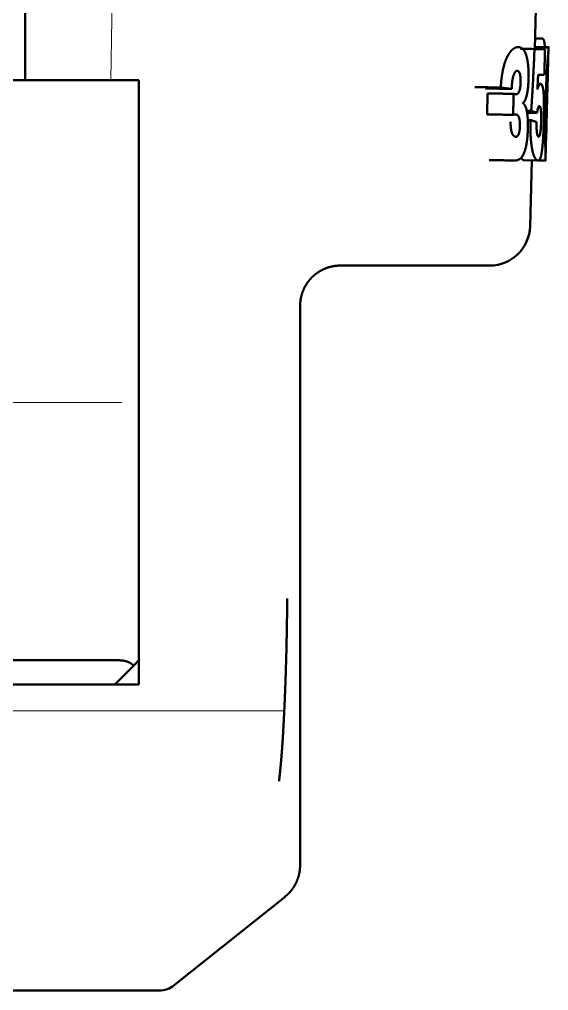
# Paper-space layout 'Layout1' of a CAD drawing. Header units: millimetres. Extents: x 0 to 420, y 0 to 297.
# Drawn here: x 56.15 to 69.28, y 109.82 to 133.93 of the extents above; entities that cross this region are included whole.
import ezdxf

# ---------------------------------------------------------------- set-up
doc = ezdxf.new("R2010")
doc.units = ezdxf.units.MM
doc.layers.add('170', color=7, linetype='Continuous', true_color=0xffffff)

psp = doc.layouts.get("Layout1")

# ---------------------------------------------------------------- linework, layer by layer
at = {"layer": '170', "color": 155, "linetype": 'Continuous', "lineweight": 13}
for p, q in [((58.415, 132.419), (58.624, 145.219)), ((69.281, 133.24), (68.936, 133.246)), ((38.696, 116.763), (62.721, 116.763))]:
    psp.add_line(p, q, dxfattribs=at)
at = {"layer": '170', "color": 155, "linetype": 'Continuous', "lineweight": 50}
for p, q in [((56.292, 142.419), (56.292, 132.419)), ((68.937, 133.197), (68.985, 135.014)), ((69.137, 133.455), (68.944, 133.458)), ((68.859, 133.198), (68.584, 133.198)), ((68.931, 133.192), (68.613, 133.198)), ((69.193, 133.192), (68.859, 133.198)), ((68.931, 133.192), (69.193, 133.192)), ((69.274, 133.226), (68.938, 133.232)), ((69.28, 133.244), (68.939, 133.25)), ((69.265, 132.593), (69.281, 133.228)), ((69.273, 133.226), (69.28, 133.244)), ((58.117, 132.419), (56.416, 132.419)), ((69.022, 132.555), (69.176, 132.555)), ((68.097, 132.238), (68.367, 132.204)), ((69.092, 132.327), (69.01, 132.328)), ((67.761, 131.572), (67.762, 132.093)), ((68.851, 131.658), (68.739, 131.66)), ((68.995, 131.607), (68.747, 131.612)), ((68.836, 131.43), (68.764, 131.432)), ((69.208, 130.443), (69.225, 131.082)), ((69.208, 130.446), (69.231, 130.445)), ((68.647, 130.433), (69.036, 130.426)), ((68.822, 128.792), (68.865, 130.429)), ((69.025, 130.429), (69.213, 130.426)), ((58.984, 117.888), (59.115, 118.019)), ((59.991, 109.95), (62.74, 112.149))]:
    psp.add_line(p, q, dxfattribs=at)
at = {"layer": '170', "color": 5, "linetype": 'Continuous', "lineweight": 13}
psp.add_line((53.215, 124.419), (58.688, 124.419), dxfattribs=at)
at = {"layer": '170', "color": 155, "linetype": 'Continuous', "lineweight": 50}
for centre, radius, end in [((67.822, 128.819), 1, 358.5), ((59.616, 110.419), 0.6, 308.6598)]:
    psp.add_arc(centre, radius, 270, end, dxfattribs=at)
for points, knots in [([(69.133, 133.455), (69.149, 133.445), (69.156, 133.433), (69.163, 133.416), (69.167, 133.405), (69.17, 133.394), (69.173, 133.38), (69.176, 133.366), (69.178, 133.35), (69.181, 133.333), (69.183, 133.315), (69.185, 133.295), (69.191, 133.235)], [0, 0, 0.079623, 0.14014, 0.219288, 0.266561, 0.318877, 0.376146, 0.438596, 0.506201, 0.579202, 0.657946, 0.742274, 1, 1]), ([(68.523, 133.244), (68.491, 133.241), (68.459, 133.23), (68.426, 133.213), (68.392, 133.188), (68.375, 133.173), (68.358, 133.156), (68.341, 133.137), (68.324, 133.116), (68.291, 133.067), (68.258, 133.008), (68.242, 132.974), (68.226, 132.938), (68.212, 132.9), (68.197, 132.859), (68.184, 132.816), (68.171, 132.771), (68.165, 132.748), (68.159, 132.724), (68.154, 132.7), (68.148, 132.675), (68.129, 132.572), (68.113, 132.465), (68.107, 132.409), (68.103, 132.352), (68.099, 132.295), (68.097, 132.238)], [0, 0, 0.027456, 0.056653, 0.088633, 0.124329, 0.143835, 0.164609, 0.186732, 0.210174, 0.261251, 0.318987, 0.350829, 0.384587, 0.41998, 0.456987, 0.495588, 0.535821, 0.55656, 0.577707, 0.599301, 0.621226, 0.711057, 0.804425, 0.852562, 0.901406, 0.950568, 1, 1]), ([(68.783, 132.435), (68.785, 132.535), (68.783, 132.633), (68.782, 132.657), (68.781, 132.681), (68.78, 132.704), (68.779, 132.727), (68.775, 132.772), (68.771, 132.815), (68.769, 132.836), (68.766, 132.856), (68.763, 132.876), (68.76, 132.895), (68.754, 132.932), (68.747, 132.967), (68.739, 132.999), (68.731, 133.029), (68.722, 133.056), (68.713, 133.081), (68.693, 133.124), (68.672, 133.159), (68.661, 133.174), (68.649, 133.187), (68.638, 133.199), (68.626, 133.209), (68.576, 133.236), (68.523, 133.244)], [0, 0, 0.108481, 0.21472, 0.240939, 0.266952, 0.29255, 0.317655, 0.366386, 0.413169, 0.435841, 0.458059, 0.479839, 0.501092, 0.541722, 0.579906, 0.615818, 0.649553, 0.680936, 0.709863, 0.761316, 0.805862, 0.82608, 0.845097, 0.862994, 0.879953, 0.941515, 1, 1]), ([(68.931, 133.192), (68.916, 132.806), (68.897, 132.422), (68.892, 132.326), (68.886, 132.23), (68.881, 132.135), (68.875, 132.039), (68.863, 131.849), (68.851, 131.658)], [0, 0, 0.251707, 0.502192, 0.564623, 0.626986, 0.6893, 0.751564, 0.875936, 1, 1]), ([(69.279, 133.191), (69.277, 133.159), (69.274, 133.118), (69.27, 133.069), (69.269, 133.055), (69.266, 133.025), (69.265, 133.01), (69.26, 132.942), (69.254, 132.866), (69.251, 132.825), (69.248, 132.783), (69.247, 132.761), (69.246, 132.738), (69.244, 132.715), (69.243, 132.692), (69.237, 132.595), (69.231, 132.494), (69.229, 132.442), (69.226, 132.388), (69.224, 132.334), (69.221, 132.28), (69.217, 132.17), (69.213, 132.06), (69.209, 131.948), (69.206, 131.836), (69.205, 131.78), (69.204, 131.724), (69.202, 131.668), (69.201, 131.612), (69.199, 131.502), (69.198, 131.393), (69.198, 131.339), (69.197, 131.285), (69.197, 131.232), (69.197, 131.18), (69.197, 131.078), (69.198, 130.981), (69.198, 130.935), (69.199, 130.89), (69.199, 130.869), (69.199, 130.847), (69.2, 130.806), (69.202, 130.73), (69.203, 130.662), (69.205, 130.603), (69.206, 130.553), (69.208, 130.512), (69.208, 130.479)], [0, 0, 0.011999, 0.027088, 0.045387, 0.050501, 0.061416, 0.06721, 0.092239, 0.12016, 0.135189, 0.150938, 0.159088, 0.167417, 0.175932, 0.184587, 0.220289, 0.257628, 0.276872, 0.296487, 0.316389, 0.336437, 0.376807, 0.417551, 0.458633, 0.500014, 0.520778, 0.54148, 0.56207, 0.582549, 0.623182, 0.663336, 0.683222, 0.702978, 0.7226, 0.741956, 0.77937, 0.814899, 0.831926, 0.848443, 0.856504, 0.86439, 0.879572, 0.907618, 0.932559, 0.954389, 0.972827, 0.987985, 1, 1]), ([(69.28, 133.244), (69.281, 133.243), (69.281, 133.239), (69.281, 133.232), (69.281, 133.222), (69.28, 133.208), (69.279, 133.191)], [0, 0, 0.029585, 0.104488, 0.236165, 0.426247, 0.680191, 1, 1]), ([(68.367, 132.204), (68.37, 132.291), (68.378, 132.375), (68.38, 132.396), (68.383, 132.417), (68.386, 132.436), (68.39, 132.456), (68.394, 132.474), (68.398, 132.492), (68.402, 132.51), (68.407, 132.526), (68.417, 132.555), (68.428, 132.581), (68.434, 132.592), (68.44, 132.603), (68.445, 132.612), (68.451, 132.621), (68.463, 132.635), (68.476, 132.645), (68.488, 132.652), (68.5, 132.654)], [0, 0, 0.176373, 0.348992, 0.391537, 0.433563, 0.474621, 0.514534, 0.553261, 0.590765, 0.627056, 0.661717, 0.725136, 0.78163, 0.807567, 0.831831, 0.85445, 0.875517, 0.913467, 0.946345, 0.974746, 1, 1]), ([(68.5, 132.654), (68.518, 132.651), (68.535, 132.639), (68.543, 132.631), (68.551, 132.619), (68.559, 132.605), (68.566, 132.588), (68.569, 132.578), (68.572, 132.567), (68.574, 132.555), (68.577, 132.542), (68.581, 132.515), (68.584, 132.486), (68.586, 132.455), (68.587, 132.423), (68.588, 132.39), (68.587, 132.357)], [0, 0, 0.054829, 0.116267, 0.152469, 0.194214, 0.242535, 0.298935, 0.330844, 0.365178, 0.401584, 0.440024, 0.523059, 0.612232, 0.705182, 0.801528, 0.900234, 1, 1]), ([(58.863, 132.419), (58.816, 132.419), (58.717, 132.419), (58.614, 132.419), (58.536, 132.419), (58.485, 132.419), (58.409, 132.419), (58.337, 132.419), (58.291, 132.419), (58.269, 132.419), (58.187, 132.419), (58.117, 132.419)], [0, 0, 0.063615, 0.196209, 0.334584, 0.438403, 0.507355, 0.608793, 0.705364, 0.76702, 0.796868, 0.906405, 1, 1]), ([(68.642, 131.853), (68.656, 131.862), (68.669, 131.874), (68.681, 131.892), (68.693, 131.913), (68.699, 131.925), (68.705, 131.938), (68.711, 131.952), (68.717, 131.967), (68.727, 132), (68.737, 132.036), (68.742, 132.056), (68.746, 132.077), (68.751, 132.099), (68.755, 132.121), (68.762, 132.168), (68.768, 132.218), (68.771, 132.244), (68.774, 132.27), (68.776, 132.297), (68.778, 132.324), (68.781, 132.379), (68.783, 132.435)], [0, 0, 0.025964, 0.055839, 0.090423, 0.130186, 0.152189, 0.175623, 0.200356, 0.226349, 0.282344, 0.344071, 0.377262, 0.412096, 0.448394, 0.485808, 0.563554, 0.645312, 0.687745, 0.731142, 0.775104, 0.819381, 0.90897, 1, 1]), ([(69.003, 132.193), (69.006, 132.25), (69.01, 132.308), (69.013, 132.369), (69.016, 132.43), (69.019, 132.492), (69.022, 132.555)], [0, 0, 0.157695, 0.315854, 0.485542, 0.65588, 0.827549, 1, 1]), ([(69.258, 132.362), (69.261, 132.487), (69.262, 132.515), (69.263, 132.541), (69.264, 132.565), (69.264, 132.586), (69.265, 132.594)], [0, 0, 0.539571, 0.660223, 0.77144, 0.872283, 0.961953, 1, 1]), ([(68.097, 132.238), (68.045, 132.239), (67.651, 132.246), (67.448, 132.249)], [0, 0, 0.080249, 0.686597, 1, 1]), ([(68.367, 132.204), (68.316, 132.205), (68.116, 132.209), (67.814, 132.215), (67.712, 132.217)], [0, 0, 0.076796, 0.382115, 0.84371, 1, 1]), ([(68.587, 132.357), (68.586, 132.325), (68.583, 132.293), (68.582, 132.278), (68.58, 132.262), (68.578, 132.248), (68.576, 132.233), (68.573, 132.22), (68.571, 132.206), (68.568, 132.193), (68.565, 132.181), (68.558, 132.159), (68.551, 132.139), (68.547, 132.13), (68.543, 132.122), (68.539, 132.115), (68.535, 132.108), (68.527, 132.097), (68.518, 132.088), (68.501, 132.076), (68.483, 132.073)], [0, 0, 0.100189, 0.198147, 0.24645, 0.293974, 0.340244, 0.385213, 0.428924, 0.471361, 0.512451, 0.551791, 0.624335, 0.689252, 0.718953, 0.746703, 0.77253, 0.796652, 0.840312, 0.878878, 0.943733, 1, 1]), ([(69.02, 130.426), (69.036, 130.43), (69.051, 130.442), (69.065, 130.463), (69.079, 130.493), (69.082, 130.502), (69.085, 130.512), (69.089, 130.523), (69.092, 130.534), (69.098, 130.558), (69.104, 130.586), (69.109, 130.616), (69.114, 130.65), (69.117, 130.668), (69.12, 130.687), (69.122, 130.706), (69.124, 130.726), (69.133, 130.813), (69.141, 130.912), (69.143, 130.938), (69.144, 130.965), (69.146, 130.992), (69.148, 131.02), (69.151, 131.076), (69.153, 131.134), (69.155, 131.164), (69.156, 131.194), (69.157, 131.224), (69.158, 131.254), (69.16, 131.315), (69.162, 131.375), (69.163, 131.436), (69.165, 131.497), (69.166, 131.557), (69.167, 131.617), (69.167, 131.733), (69.167, 131.844), (69.167, 131.871), (69.166, 131.897), (69.166, 131.923), (69.165, 131.947), (69.163, 131.995), (69.161, 132.039), (69.16, 132.061), (69.159, 132.081), (69.157, 132.101), (69.156, 132.119), (69.153, 132.154), (69.149, 132.185), (69.144, 132.213), (69.14, 132.237), (69.137, 132.248), (69.135, 132.259), (69.132, 132.268), (69.129, 132.276), (69.123, 132.291), (69.117, 132.303), (69.111, 132.312), (69.104, 132.32), (69.097, 132.324), (69.089, 132.327), (69.082, 132.327), (69.074, 132.325), (69.065, 132.321), (69.057, 132.314), (69.048, 132.304), (69.039, 132.29), (69.03, 132.273), (69.021, 132.251), (69.012, 132.225), (69.003, 132.193)], [0, 0, 0.007747, 0.016853, 0.028757, 0.044434, 0.049036, 0.053931, 0.059104, 0.064563, 0.076405, 0.089555, 0.104106, 0.120152, 0.128759, 0.137708, 0.146957, 0.156511, 0.197767, 0.244266, 0.256729, 0.269418, 0.282285, 0.295334, 0.321977, 0.349319, 0.363246, 0.377342, 0.391568, 0.405838, 0.434368, 0.462904, 0.491453, 0.520019, 0.548597, 0.576881, 0.631585, 0.68365, 0.696241, 0.708624, 0.720696, 0.732408, 0.754772, 0.775748, 0.785715, 0.795335, 0.804604, 0.813504, 0.830017, 0.844806, 0.857983, 0.869673, 0.874976, 0.879917, 0.884483, 0.888708, 0.896171, 0.902485, 0.907858, 0.91247, 0.916509, 0.920209, 0.923845, 0.927715, 0.932093, 0.937224, 0.943409, 0.950961, 0.960218, 0.97136, 0.984517, 1, 1]), ([(69.23, 131.308), (69.233, 131.437), (69.236, 131.568), (69.239, 131.701), (69.241, 131.768), (69.245, 131.902), (69.246, 131.969), (69.25, 132.102), (69.254, 132.234), (69.258, 132.362)], [0, 0, 0.121814, 0.246426, 0.372876, 0.436367, 0.563331, 0.626794, 0.753419, 0.878213, 1, 1]), ([(68.414, 132.081), (68.366, 132.082), (67.965, 132.09), (67.762, 132.093)], [0, 0, 0.07422, 0.688953, 1, 1]), ([(68.483, 132.073), (68.466, 132.073), (68.449, 132.073), (68.44, 132.074), (68.432, 132.076), (68.423, 132.078), (68.414, 132.081)], [0, 0, 0.242377, 0.487756, 0.611829, 0.737255, 0.864778, 1, 1]), ([(68.443, 130.426), (68.479, 130.428), (68.516, 130.437), (68.552, 130.454), (68.586, 130.48), (68.619, 130.517), (68.627, 130.528), (68.635, 130.541), (68.643, 130.554), (68.651, 130.568), (68.666, 130.6), (68.681, 130.636), (68.688, 130.655), (68.695, 130.676), (68.702, 130.698), (68.708, 130.721), (68.72, 130.77), (68.731, 130.824), (68.736, 130.852), (68.741, 130.882), (68.743, 130.898), (68.745, 130.914), (68.747, 130.93), (68.749, 130.946), (68.756, 131.011), (68.761, 131.08), (68.763, 131.115), (68.765, 131.15), (68.767, 131.185), (68.768, 131.221), (68.768, 131.256), (68.769, 131.291), (68.769, 131.327), (68.768, 131.362), (68.766, 131.43), (68.762, 131.495), (68.759, 131.526), (68.756, 131.556), (68.753, 131.585), (68.749, 131.612), (68.744, 131.638), (68.739, 131.663), (68.734, 131.685), (68.729, 131.707), (68.717, 131.745), (68.703, 131.777), (68.696, 131.791), (68.689, 131.803), (68.682, 131.814), (68.674, 131.824), (68.659, 131.841), (68.642, 131.853)], [0, 0, 0.021994, 0.045937, 0.070778, 0.097898, 0.129133, 0.137847, 0.147011, 0.156681, 0.166888, 0.188873, 0.213062, 0.226061, 0.239714, 0.254075, 0.26908, 0.300858, 0.335199, 0.353428, 0.372411, 0.382203, 0.39214, 0.402172, 0.412298, 0.453713, 0.496566, 0.518532, 0.540711, 0.562886, 0.585041, 0.607177, 0.629291, 0.651409, 0.673361, 0.716002, 0.756877, 0.776608, 0.795605, 0.813693, 0.830921, 0.847315, 0.862918, 0.877659, 0.89146, 0.916347, 0.938026, 0.947792, 0.956863, 0.965271, 0.973089, 0.987275, 1, 1]), ([(68.995, 131.607), (68.976, 131.615), (68.956, 131.623), (68.935, 131.63), (68.914, 131.638), (68.883, 131.648), (68.851, 131.658)], [0, 0, 0.133834, 0.272812, 0.416955, 0.566305, 0.778285, 1, 1]), ([(69.056, 131.779), (69.064, 131.776), (69.071, 131.765), (69.074, 131.757), (69.078, 131.747), (69.081, 131.736), (69.084, 131.722), (69.086, 131.707), (69.089, 131.69), (69.091, 131.671), (69.093, 131.65), (69.094, 131.627), (69.095, 131.602), (69.096, 131.576), (69.097, 131.549), (69.097, 131.52), (69.098, 131.491), (69.097, 131.462), (69.097, 131.433), (69.097, 131.403), (69.096, 131.373), (69.095, 131.343), (69.094, 131.314), (69.092, 131.285), (69.09, 131.256), (69.089, 131.228), (69.086, 131.202), (69.084, 131.176), (69.081, 131.153), (69.078, 131.131), (69.075, 131.111), (69.072, 131.093), (69.069, 131.077), (69.065, 131.063), (69.061, 131.051), (69.054, 131.033), (69.046, 131.022), (69.038, 131.017), (69.03, 131.017), (69.026, 131.019), (69.022, 131.023), (69.018, 131.028), (69.014, 131.035), (69.01, 131.043), (69.006, 131.054), (69.003, 131.066), (68.999, 131.08), (68.996, 131.097), (68.993, 131.115), (68.99, 131.136), (68.988, 131.159), (68.986, 131.183), (68.984, 131.209), (68.983, 131.236), (68.982, 131.264), (68.981, 131.293), (68.981, 131.323), (68.981, 131.352), (68.982, 131.382)], [0, 0, 0.007385, 0.018577, 0.026044, 0.034826, 0.044971, 0.056557, 0.069736, 0.084581, 0.101049, 0.119147, 0.139026, 0.160401, 0.182819, 0.206133, 0.23031, 0.255061, 0.280104, 0.305432, 0.331065, 0.356737, 0.382175, 0.407363, 0.432287, 0.456921, 0.480862, 0.503715, 0.525492, 0.546058, 0.565071, 0.58237, 0.598046, 0.61207, 0.624345, 0.634961, 0.651731, 0.663381, 0.671359, 0.678229, 0.682178, 0.686797, 0.692304, 0.69893, 0.706884, 0.716346, 0.727383, 0.740037, 0.754413, 0.770654, 0.7886, 0.807996, 0.828852, 0.851176, 0.874597, 0.898703, 0.923466, 0.94874, 0.97428, 1, 1]), ([(68.995, 131.607), (69.002, 131.649), (69.009, 131.686), (69.013, 131.702), (69.017, 131.717), (69.021, 131.73), (69.025, 131.742), (69.029, 131.751), (69.033, 131.759), (69.037, 131.766), (69.041, 131.771), (69.048, 131.777), (69.056, 131.779)], [0, 0, 0.223703, 0.421314, 0.510417, 0.592232, 0.665345, 0.729197, 0.784201, 0.831343, 0.871666, 0.905753, 0.958772, 1, 1]), ([(68.401, 131.56), (68.412, 131.563), (68.424, 131.566), (68.446, 131.568), (68.467, 131.569)], [0, 0, 0.186048, 0.366729, 0.686904, 1, 1]), ([(68.467, 131.569), (68.486, 131.566), (68.505, 131.558), (68.515, 131.55), (68.523, 131.54), (68.528, 131.534), (68.532, 131.527), (68.536, 131.52), (68.54, 131.512), (68.544, 131.502), (68.548, 131.492), (68.551, 131.481), (68.554, 131.469), (68.56, 131.442), (68.564, 131.413), (68.566, 131.397), (68.568, 131.381), (68.569, 131.364), (68.57, 131.347), (68.572, 131.312), (68.571, 131.275)], [0, 0, 0.058405, 0.119809, 0.154525, 0.193832, 0.215836, 0.239526, 0.264954, 0.292295, 0.321803, 0.353769, 0.388397, 0.425381, 0.505296, 0.593311, 0.640216, 0.688451, 0.737733, 0.78814, 0.892541, 1, 1]), ([(68.836, 131.43), (68.833, 131.317), (68.832, 131.206), (68.833, 131.15), (68.834, 131.096), (68.836, 131.042), (68.839, 130.989), (68.843, 130.938), (68.848, 130.889), (68.85, 130.865), (68.853, 130.842), (68.855, 130.819), (68.858, 130.797), (68.871, 130.715), (68.886, 130.645), (68.89, 130.629), (68.895, 130.614), (68.899, 130.6), (68.903, 130.587), (68.911, 130.562), (68.92, 130.54), (68.928, 130.52), (68.937, 130.503), (68.946, 130.487), (68.954, 130.474), (68.988, 130.437), (69.02, 130.426)], [0, 0, 0.107052, 0.212663, 0.264872, 0.316653, 0.367961, 0.418065, 0.466339, 0.512807, 0.535379, 0.557511, 0.579225, 0.600444, 0.678801, 0.746478, 0.761782, 0.776427, 0.790369, 0.803637, 0.828272, 0.850616, 0.870912, 0.889398, 0.906228, 0.921456, 0.968274, 1, 1]), ([(68.982, 131.382), (68.963, 131.39), (68.942, 131.397), (68.921, 131.404), (68.9, 131.411), (68.868, 131.421), (68.836, 131.43)], [0, 0, 0.133669, 0.272484, 0.41644, 0.565581, 0.777951, 1, 1]), ([(68.467, 131.016), (68.444, 131.02), (68.421, 131.033), (68.409, 131.044), (68.398, 131.057), (68.387, 131.075), (68.376, 131.097), (68.367, 131.123), (68.359, 131.154), (68.356, 131.17), (68.352, 131.188), (68.35, 131.206), (68.347, 131.225), (68.345, 131.245), (68.343, 131.265), (68.341, 131.285), (68.34, 131.306), (68.339, 131.348), (68.339, 131.391)], [0, 0, 0.055918, 0.118525, 0.155155, 0.196932, 0.244955, 0.301321, 0.366882, 0.440881, 0.481028, 0.523171, 0.566807, 0.611573, 0.657446, 0.704445, 0.752466, 0.801161, 0.899701, 1, 1]), ([(68.571, 131.275), (68.57, 131.244), (68.567, 131.213), (68.565, 131.199), (68.563, 131.184), (68.561, 131.17), (68.559, 131.157), (68.556, 131.144), (68.553, 131.131), (68.55, 131.119), (68.547, 131.108), (68.544, 131.098), (68.541, 131.088), (68.537, 131.079), (68.533, 131.071), (68.526, 131.056), (68.518, 131.044), (68.51, 131.035), (68.501, 131.028), (68.485, 131.019), (68.467, 131.016)], [0, 0, 0.104725, 0.20669, 0.256609, 0.305257, 0.352373, 0.398038, 0.442373, 0.485018, 0.525568, 0.564154, 0.600765, 0.635387, 0.667952, 0.698327, 0.752835, 0.800306, 0.842049, 0.878932, 0.942262, 1, 1]), ([(69.225, 131.078), (69.225, 131.085), (69.226, 131.106), (69.226, 131.118), (69.227, 131.155), (69.228, 131.213), (69.229, 131.275), (69.23, 131.308)], [0, 0, 0.03399, 0.123731, 0.173481, 0.337371, 0.584903, 0.8572, 1, 1]), ([(68.675, 130.432), (68.642, 130.444), (68.608, 130.48), (68.598, 130.495)], [0, 0, 0.340505, 0.827601, 1, 1]), ([(69.208, 130.479), (69.208, 130.463), (69.208, 130.449), (69.208, 130.443)], [0, 0, 0.456503, 0.822538, 1, 1]), ([(69.208, 130.436), (69.208, 130.432), (69.207, 130.428), (69.206, 130.426)], [0, 0, 0.402037, 0.832352, 1, 1]), ([(64.115, 127.819), (64.104, 127.819), (64.094, 127.818), (64.083, 127.818), (64.073, 127.818), (64.062, 127.817), (64.052, 127.817), (64.042, 127.816), (64.031, 127.815), (64.021, 127.814), (64.011, 127.813), (64, 127.812), (63.99, 127.811), (63.98, 127.81), (63.97, 127.808), (63.96, 127.807), (63.95, 127.805), (63.94, 127.803), (63.93, 127.801), (63.92, 127.8), (63.91, 127.797), (63.9, 127.795), (63.891, 127.793), (63.881, 127.791), (63.871, 127.789), (63.861, 127.786), (63.852, 127.783), (63.842, 127.781), (63.833, 127.778), (63.823, 127.775), (63.814, 127.772), (63.805, 127.769), (63.795, 127.766), (63.786, 127.763), (63.777, 127.76), (63.768, 127.757), (63.759, 127.753), (63.75, 127.75), (63.741, 127.746), (63.732, 127.742), (63.723, 127.739), (63.714, 127.735), (63.705, 127.731), (63.697, 127.727), (63.688, 127.723), (63.68, 127.719), (63.671, 127.715), (63.663, 127.711), (63.654, 127.706), (63.646, 127.702), (63.638, 127.698), (63.63, 127.693), (63.621, 127.688), (63.613, 127.684), (63.605, 127.679), (63.597, 127.674), (63.589, 127.67), (63.582, 127.665), (63.574, 127.66), (63.562, 127.652), (63.55, 127.644), (63.538, 127.636), (63.526, 127.627), (63.515, 127.619), (63.503, 127.61), (63.492, 127.601), (63.481, 127.592), (63.47, 127.583), (63.459, 127.574), (63.448, 127.564), (63.437, 127.554), (63.427, 127.545), (63.417, 127.535), (63.407, 127.525), (63.396, 127.514), (63.387, 127.504), (63.377, 127.494), (63.367, 127.483), (63.358, 127.472), (63.348, 127.461), (63.339, 127.45), (63.33, 127.439), (63.321, 127.428), (63.313, 127.416), (63.304, 127.405), (63.296, 127.393), (63.288, 127.381), (63.28, 127.369), (63.272, 127.357), (63.265, 127.345), (63.257, 127.333), (63.25, 127.321), (63.243, 127.308), (63.236, 127.296), (63.229, 127.283), (63.223, 127.271), (63.216, 127.258), (63.21, 127.245), (63.204, 127.232), (63.198, 127.219), (63.193, 127.206), (63.187, 127.193), (63.182, 127.179), (63.177, 127.166), (63.172, 127.153), (63.167, 127.139), (63.163, 127.126), (63.159, 127.112), (63.155, 127.099), (63.151, 127.085), (63.147, 127.071), (63.144, 127.057), (63.14, 127.044), (63.137, 127.03), (63.134, 127.016), (63.132, 127.002), (63.129, 126.988), (63.127, 126.974), (63.125, 126.96), (63.123, 126.946), (63.121, 126.932), (63.12, 126.918), (63.118, 126.904), (63.117, 126.889), (63.116, 126.875), (63.116, 126.861), (63.115, 126.847), (63.115, 126.833), (63.115, 126.819)], [0, 0, 0.006682, 0.013384, 0.020028, 0.026708, 0.033325, 0.039971, 0.046556, 0.053173, 0.059732, 0.066318, 0.072844, 0.079402, 0.085898, 0.092423, 0.098888, 0.105387, 0.11182, 0.118288, 0.124694, 0.131131, 0.137507, 0.143913, 0.150257, 0.156632, 0.162947, 0.169292, 0.175579, 0.181896, 0.188148, 0.194435, 0.20066, 0.206916, 0.213109, 0.219337, 0.2255, 0.231696, 0.237829, 0.243995, 0.250098, 0.256235, 0.262309, 0.268415, 0.274458, 0.280536, 0.286546, 0.292593, 0.298575, 0.30459, 0.310541, 0.316532, 0.322448, 0.328407, 0.334299, 0.340226, 0.346084, 0.351984, 0.357813, 0.363682, 0.372798, 0.382018, 0.39113, 0.400347, 0.409453, 0.418665, 0.427764, 0.436972, 0.446069, 0.455272, 0.464365, 0.473562, 0.482647, 0.491847, 0.500927, 0.510116, 0.519193, 0.528379, 0.537449, 0.546635, 0.555697, 0.564881, 0.573942, 0.583117, 0.59217, 0.601344, 0.610394, 0.61956, 0.628606, 0.637764, 0.646806, 0.655969, 0.665001, 0.674154, 0.68319, 0.692336, 0.701367, 0.710509, 0.719532, 0.728673, 0.737692, 0.746825, 0.755842, 0.764969, 0.773982, 0.783101, 0.792119, 0.801225, 0.810241, 0.819342, 0.828357, 0.837453, 0.84646, 0.855551, 0.864558, 0.873639, 0.882646, 0.891717, 0.900726, 0.909788, 0.918798, 0.927851, 0.936864, 0.945903, 0.954918, 0.963944, 0.972963, 0.981976, 0.990992, 1, 1]), ([(67.822, 127.819), (67.716, 127.819), (66.869, 127.819), (65.218, 127.819), (64.115, 127.819)], [0, 0, 0.028808, 0.257127, 0.702458, 1, 1]), ([(59.115, 117.419), (59.115, 117.67), (59.115, 117.992), (59.115, 118.124), (59.115, 118.324), (59.115, 118.727), (59.115, 118.999), (59.115, 119.549)], [0, 0, 0.117775, 0.269114, 0.330965, 0.424672, 0.613965, 0.741533, 1, 1]), ([(62.591, 115.021), (62.594, 115.052), (62.596, 115.067), (62.598, 115.083), (62.6, 115.098), (62.602, 115.114), (62.604, 115.13), (62.605, 115.146), (62.607, 115.162), (62.609, 115.178), (62.611, 115.194), (62.613, 115.21), (62.614, 115.226), (62.616, 115.243), (62.619, 115.276), (62.623, 115.31), (62.624, 115.327), (62.628, 115.361), (62.629, 115.378), (62.631, 115.395), (62.633, 115.413), (62.634, 115.43), (62.636, 115.448), (62.638, 115.466), (62.639, 115.483), (62.641, 115.501), (62.644, 115.537), (62.645, 115.555), (62.648, 115.592), (62.651, 115.629), (62.653, 115.648), (62.656, 115.685), (62.659, 115.723), (62.662, 115.762), (62.665, 115.8), (62.667, 115.84), (62.67, 115.879), (62.673, 115.919), (62.676, 115.959), (62.677, 115.979), (62.68, 116.02), (62.682, 116.061), (62.684, 116.082), (62.686, 116.124), (62.689, 116.166), (62.691, 116.208), (62.694, 116.251), (62.696, 116.294), (62.699, 116.338), (62.701, 116.382), (62.704, 116.426), (62.706, 116.471), (62.708, 116.516), (62.711, 116.561), (62.713, 116.607), (62.715, 116.653), (62.718, 116.699), (62.72, 116.746), (62.722, 116.793), (62.724, 116.84), (62.726, 116.888), (62.727, 116.912), (62.73, 116.96), (62.731, 116.985), (62.733, 117.034), (62.735, 117.083), (62.737, 117.132), (62.739, 117.182), (62.741, 117.232), (62.743, 117.282), (62.744, 117.308), (62.746, 117.359), (62.748, 117.41), (62.749, 117.435), (62.75, 117.487), (62.752, 117.539), (62.753, 117.565), (62.755, 117.618), (62.757, 117.67), (62.758, 117.697), (62.759, 117.75), (62.76, 117.777), (62.762, 117.83), (62.763, 117.884), (62.765, 117.938), (62.766, 117.965), (62.767, 118.02), (62.769, 118.075), (62.77, 118.13), (62.772, 118.185), (62.773, 118.241), (62.774, 118.269), (62.775, 118.325), (62.777, 118.381), (62.778, 118.437), (62.779, 118.494), (62.78, 118.551), (62.781, 118.608), (62.783, 118.665), (62.784, 118.723), (62.785, 118.781), (62.785, 118.839), (62.786, 118.897), (62.787, 118.956), (62.788, 119.014), (62.789, 119.073), (62.789, 119.132), (62.79, 119.191), (62.79, 119.25), (62.791, 119.31), (62.791, 119.37), (62.791, 119.399), (62.792, 119.459), (62.792, 119.489), (62.792, 119.549)], [0, 0, 0.00678, 0.010199, 0.013642, 0.017106, 0.020589, 0.02409, 0.027616, 0.03116, 0.034726, 0.038312, 0.04192, 0.045547, 0.049195, 0.056555, 0.063996, 0.067748, 0.075316, 0.07913, 0.082965, 0.086822, 0.0907, 0.094597, 0.098515, 0.102455, 0.106416, 0.114398, 0.118424, 0.126531, 0.13472, 0.138848, 0.147163, 0.155559, 0.164041, 0.172605, 0.18125, 0.189978, 0.19879, 0.207681, 0.212161, 0.221176, 0.230273, 0.23485, 0.244067, 0.253367, 0.262747, 0.272207, 0.281747, 0.291367, 0.301064, 0.310843, 0.320701, 0.330636, 0.340649, 0.350738, 0.360907, 0.37115, 0.381471, 0.391867, 0.40234, 0.412885, 0.418187, 0.428844, 0.434199, 0.444966, 0.455807, 0.46672, 0.477704, 0.488757, 0.499882, 0.50547, 0.516699, 0.527998, 0.53367, 0.545071, 0.556536, 0.562295, 0.57386, 0.58549, 0.591328, 0.603057, 0.608942, 0.620764, 0.632646, 0.64459, 0.650585, 0.66262, 0.674713, 0.686866, 0.699073, 0.71134, 0.717491, 0.729839, 0.742241, 0.754696, 0.767203, 0.779759, 0.792368, 0.805025, 0.817729, 0.830481, 0.843279, 0.856119, 0.869005, 0.881934, 0.894904, 0.907912, 0.920961, 0.934047, 0.947169, 0.960327, 0.966921, 0.98013, 0.986744, 1, 1]), ([(63.115, 119.576), (63.115, 118.384), (63.115, 117.325), (63.115, 116.461), (63.115, 115.802)], [0, 0, 0.315786, 0.596368, 0.825423, 1, 1]), ([(58.611, 118.019), (58.67, 118.016), (58.726, 118.01), (58.778, 117.999), (58.828, 117.984), (58.873, 117.965), (58.914, 117.942), (58.951, 117.917), (58.984, 117.888)], [0, 0, 0.146049, 0.284636, 0.416996, 0.544136, 0.665431, 0.780767, 0.891815, 1, 1]), ([(38.67, 117.419), (41.88, 117.419), (45.546, 117.419), (49.478, 117.419), (53.469, 117.419), (57.312, 117.419), (59.115, 117.419)], [0, 0, 0.157029, 0.336359, 0.528643, 0.723856, 0.911824, 1, 1]), ([(63.115, 115.802), (63.115, 114.103), (63.115, 113.073), (63.115, 112.929)], [0, 0, 0.59154, 0.949978, 1, 1]), ([(62.739, 112.149), (62.823, 112.224), (62.897, 112.306), (62.963, 112.4), (63.018, 112.5), (63.061, 112.607), (63.092, 112.717), (63.109, 112.826), (63.115, 112.938)], [0, 0, 0.124132, 0.246939, 0.373361, 0.500238, 0.627044, 0.753403, 0.876046, 1, 1]), ([(41.638, 109.819), (41.761, 109.819), (42.649, 109.819), (44.314, 109.819), (46.594, 109.819), (49.266, 109.819), (52.07, 109.819), (54.734, 109.819), (56.998, 109.819), (58.643, 109.819), (59.507, 109.819), (59.616, 109.819)], [0, 0, 0.006832, 0.056254, 0.148864, 0.275649, 0.42427, 0.58026, 0.728437, 0.854379, 0.945829, 0.993886, 1, 1])]:
    psp.add_open_spline(points, degree=1, knots=knots, dxfattribs=at)
for points in [[(69.176, 132.555), (69.193, 133.192)], [(55.695, 132.419), (58.036, 132.419)], [(59.115, 132.419), (58.863, 132.419)], [(59.115, 119.549), (59.115, 132.419)], [(68.401, 131.56), (68.414, 132.081)], [(68.401, 131.56), (67.761, 131.572)], [(67.806, 130.438), (68.461, 130.426)], [(63.115, 126.819), (63.115, 119.576)], [(55.695, 118.019), (58.611, 118.019)], [(58.984, 117.888), (58.515, 117.419)]]:
    psp.add_open_spline(points, degree=1, dxfattribs=at)

doc.saveas('drawing.dxf')
